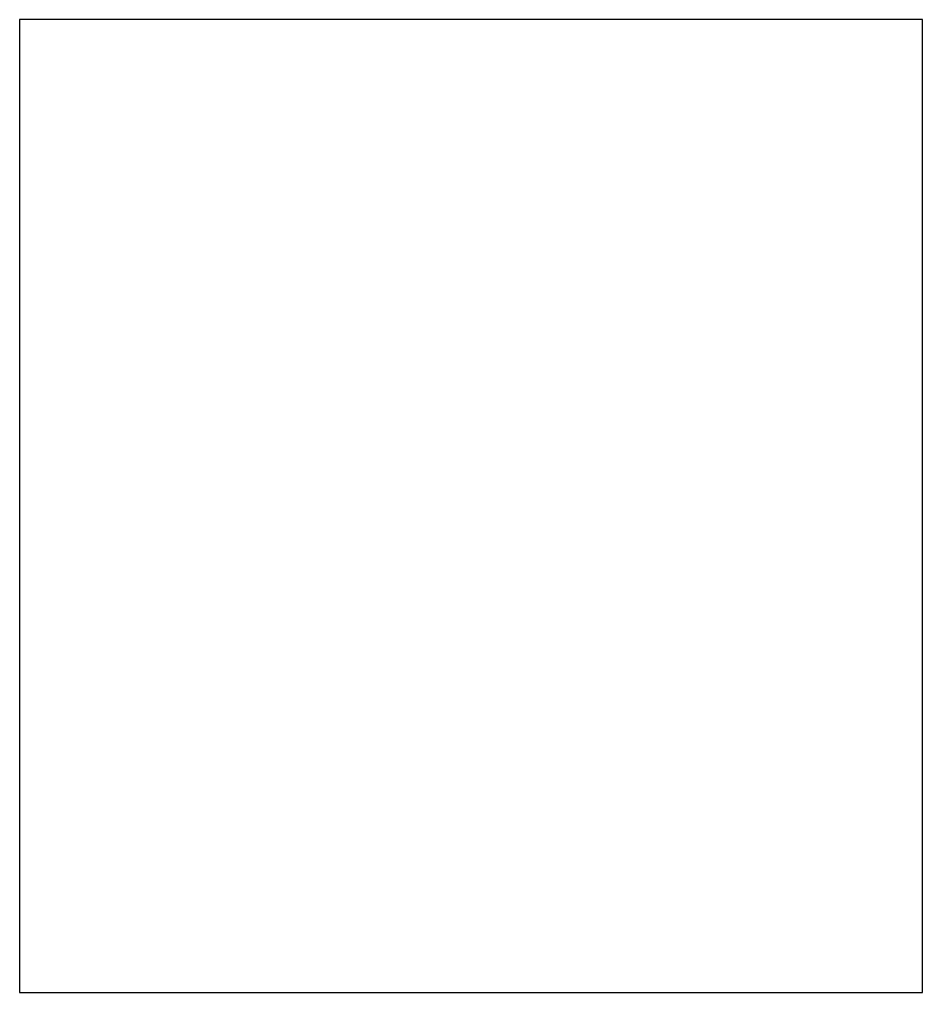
# Model space of a CAD drawing. Header units: millimetres. Extents: x 0 to 128, y 0 to 138.
import ezdxf

# ---------------------------------------------------------------- set-up
doc = ezdxf.new("R2010")
doc.units = ezdxf.units.MM
doc.layers.get('0').update_dxf_attribs({"color": 178, "lineweight": 25, "true_color": 0x000000})

msp = doc.modelspace()

# ---------------------------------------------------------------- linework, layer by layer
at = {"color": 1, "true_color": 0xff0000}
for p, q in [((128, 138), (0, 138)), ((0, 138), (0, 0)), ((128, 0), (128, 138)), ((0, 0), (128, 0))]:
    msp.add_line(p, q, dxfattribs=at)

doc.saveas('drawing.dxf')
